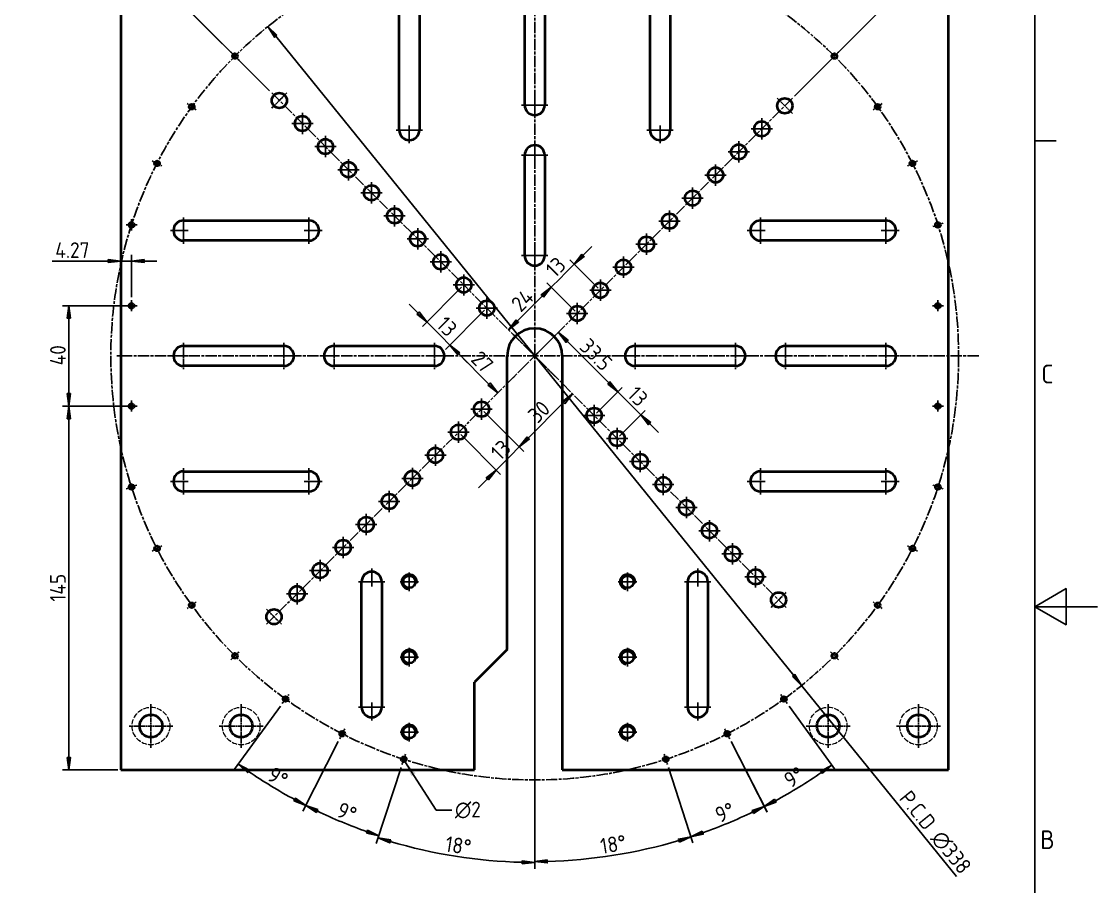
# Model space of a CAD drawing. Header units: millimetres. Extents: x 0 to 2375, y 0 to 3360.
# Drawn here: x 626 to 1055, y 1747.2 to 2091.9 of the extents above; entities that cross this region are included whole.
import ezdxf

# ---------------------------------------------------------------- set-up
doc = ezdxf.new("R2010")
doc.units = ezdxf.units.MM
doc.linetypes.add('DPJE4346$0$CHAIN', pattern=[0.3543, 0.2362, -0.0295, 0.0591, -0.0295])
doc.linetypes.add('DPJE4346$0$DASHED', pattern=[0.2067, 0.1654, -0.0413])
for name, color, linetype, lineweight in [('DPJE4346$0$가려진 것(ISO)', 2, 'DPJE4346$0$DASHED', 18), ('DPJE4346$0$가시적인 것(ISO)', 3, 'Continuous', 40), ('DPJE4346$0$가시적인 좁은 것(ISO)', 3, 'Continuous', 35), ('DPJE4346$0$경계(ISO)', 7, 'Continuous', 25), ('DPJE4346$0$기호(ISO)', 5, 'Continuous', 25), ('DPJE4346$0$중심 표식(ISO)', 1, 'Continuous', 25), ('DPJE4346$0$중심선(ISO)', 1, 'Continuous', 25), ('DPJE4346$0$치수(ISO)', 2, 'Continuous', 25)]:
    doc.layers.add(name, color=color, linetype=linetype, lineweight=lineweight)
doc.styles.add('DPJE4346$0$문자 텍스트_PSTEK_POSCO', font='isocp.shx')
doc.styles.add('DPJE4346$0$치수 텍스트_PSTEK_POSCO', font='isocp.shx')
doc.dimstyles.new('DPJE4346$0$치수_PSTEK_POSCO', dxfattribs={"dimscale": 2.5, "dimtxt": 2.5, "dimasz": 2, "dimexe": 1, "dimexo": 0.5, "dimgap": 0.5, "dimtad": 1, "dimrnd": 1e-08, "dimdsep": 46, "dimtxsty": 'DPJE4346$0$치수 텍스트_PSTEK_POSCO', "dimblk": 'DPJE4346$0$Filled-2', "dimcen": 0.09, "dimdle": 10, "dimclrd": 7, "dimclre": 7, "dimclrt": 2, "dimadec": 1, "dimazin": 2, "dimtfac": 1, "dimtmove": 0, "dimatfit": 3, "dimfxl": 0, "dimtolj": 1, "dimlwd": -1, "dimlwe": -1, "dimarcsym": 0})
doc.dimstyles.new('DPJE4346$0$치수_PSTEK_POSCO$7', dxfattribs={"dimscale": 2.5, "dimtxt": 2.5, "dimasz": 2.5, "dimexe": 1, "dimexo": 0.5, "dimgap": 0.5, "dimtad": 1, "dimrnd": 1e-08, "dimdsep": 46, "dimtxsty": 'DPJE4346$0$치수 텍스트_PSTEK_POSCO', "dimblk": 'DPJE4346$0$Filled-2', "dimcen": 0.09, "dimdle": 10, "dimclrd": 7, "dimclre": 7, "dimclrt": 2, "dimadec": 1, "dimazin": 2, "dimtfac": 1, "dimtmove": 0, "dimatfit": 3, "dimfxl": 0, "dimtolj": 1, "dimlwd": -1, "dimlwe": -1, "dimarcsym": 0})

# ---------------------------------------------------------------- blocks, each defined once
blk = doc.blocks.new('DPJE4346$0$경계 Default Border')
at = {"layer": 'DPJE4346$0$경계(ISO)'}
blk.add_line((410, 222.75), (413.4, 222.75), dxfattribs=at)
at = {"layer": 'DPJE4346$0$경계(ISO)', "flags": 128}
for points in [[(10, 10), (10, 287), (410, 287), (410, 10), (10, 10)], [(420, 148.5), (410, 148.5), (415, 151.39), (415, 145.61), (410, 148.5)]]:
    blk.add_lwpolyline(points, dxfattribs=at)
at = {"layer": 'DPJE4346$0$경계(ISO)', "color": 2, "char_height": 3, "attachment_point": 7, "style": 'DPJE4346$0$문자 텍스트_PSTEK_POSCO'}
for s, insert in [('C', (411.04, 184.1)), ('B', (410.88, 109.85))]:
    blk.add_mtext(s, dxfattribs=dict(at, insert=insert))
blk = doc.blocks.new('DPJE4346$0$Filled-2')
at = {"color": 0}
for p, q in [((0, 0), (-1, 0.125)), ((-1, 0.125), (-1, -0.125)), ((-1, 0), (0, 0)), ((-1, -0.125), (0, 0))]:
    blk.add_line(p, q, dxfattribs=at)
at = {"color": 0, "flags": 128}
blk.add_lwpolyline([(-1, -0.125), (0, 0), (-1, 0.125), (-1, -0.125)], dxfattribs=at)
at = {"color": 0}
blk.add_solid([(-1, -0.125), (0, 0), (-1, 0.125), (-1, -0.125)], dxfattribs=at)
blk = doc.blocks.new('*D138')
at = {"layer": 'Defpoints', "color": 0}
for p in [(806.55, 490.28), (791.83, 475.56), (825.65, 471.19)]:
    blk.add_point(p, dxfattribs=at)
at = {"layer": 'DPJE4346$0$치수(ISO)', "color": 7}
for p, q in [((805.67, 489.4), (790.07, 473.8)), ((807.39, 460.01), (795.37, 472.03))]:
    blk.add_line(p, q, dxfattribs=at)
at = {"layer": 'DPJE4346$0$치수(ISO)', "color": 7, "xscale": 5, "yscale": 5, "zscale": 5}
for p, rotation in [((791.83, 475.56), 135.0000000000002), ((810.92, 456.47), 315.0000000000002)]:
    blk.add_blockref('DPJE4346$0$Filled-2', p, dxfattribs=dict(at, rotation=rotation))
at = {"layer": 'DPJE4346$0$치수(ISO)', "color": 2, "insert": (801.99, 471.6), "char_height": 6.25, "attachment_point": 4, "rotation": 315, "style": 'DPJE4346$0$치수 텍스트_PSTEK_POSCO'}
blk.add_mtext('\\A1;27', dxfattribs=at)
blk = doc.blocks.new('*D139')
at = {"layer": 'Defpoints', "color": 0}
for p in [(797.36, 499.48), (806.55, 490.28), (782.64, 484.76)]:
    blk.add_point(p, dxfattribs=at)
at = {"layer": 'DPJE4346$0$치수(ISO)', "color": 7}
for p, q in [((796.48, 498.59), (780.87, 482.99)), ((779.11, 488.29), (775.57, 491.83)), ((805.67, 489.4), (790.07, 473.8)), ((782.64, 484.76), (786.18, 481.22)), ((788.3, 479.1), (786.18, 481.22)), ((791.83, 475.56), (788.3, 479.1)), ((795.37, 472.03), (798.9, 468.49))]:
    blk.add_line(p, q, dxfattribs=at)
at = {"layer": 'DPJE4346$0$치수(ISO)', "color": 7, "xscale": 5, "yscale": 5, "zscale": 5}
for p, rotation in [((782.64, 484.76), 314.9999999999998), ((791.83, 475.56), 134.9999999999998)]:
    blk.add_blockref('DPJE4346$0$Filled-2', p, dxfattribs=dict(at, rotation=rotation))
at = {"layer": 'DPJE4346$0$치수(ISO)', "color": 2, "insert": (788.25, 485.33), "char_height": 6.25, "attachment_point": 4, "rotation": 315, "style": 'DPJE4346$0$치수 텍스트_PSTEK_POSCO'}
blk.add_mtext('\\A1;13', dxfattribs=at)
blk = doc.blocks.new('*D140')
at = {"layer": 'Defpoints', "color": 0}
for p in [(832.18, 498.6), (842.62, 488.16), (825.65, 471.19)]:
    blk.add_point(p, dxfattribs=at)
at = {"layer": 'DPJE4346$0$치수(ISO)', "color": 7}
for p, q in [((841.73, 489.05), (830.42, 500.36)), ((818.75, 485.16), (828.65, 495.06))]:
    blk.add_line(p, q, dxfattribs=at)
at = {"layer": 'DPJE4346$0$치수(ISO)', "color": 7, "xscale": 5, "yscale": 5, "zscale": 5}
for p, rotation in [((832.18, 498.6), 45.00000000000013), ((815.21, 481.63), 225.0000000000001)]:
    blk.add_blockref('DPJE4346$0$Filled-2', p, dxfattribs=dict(at, rotation=rotation))
at = {"layer": 'DPJE4346$0$치수(ISO)', "color": 2, "insert": (817.9, 490.5), "char_height": 6.25, "attachment_point": 4, "rotation": 45, "style": 'DPJE4346$0$치수 텍스트_PSTEK_POSCO'}
blk.add_mtext('\\A1;24', dxfattribs=at)
blk = doc.blocks.new('*D141')
at = {"layer": 'Defpoints', "color": 0}
for p in [(841.38, 507.79), (851.81, 497.35), (842.62, 488.16)]:
    blk.add_point(p, dxfattribs=at)
at = {"layer": 'DPJE4346$0$치수(ISO)', "color": 7}
for p, q in [((844.91, 511.32), (848.45, 514.86)), ((841.38, 507.79), (837.84, 504.25)), ((850.92, 498.24), (839.61, 509.56)), ((832.18, 498.6), (835.72, 502.13)), ((835.72, 502.13), (837.84, 504.25)), ((841.73, 489.05), (830.42, 500.36)), ((828.65, 495.06), (825.11, 491.52))]:
    blk.add_line(p, q, dxfattribs=at)
at = {"layer": 'DPJE4346$0$치수(ISO)', "color": 7, "xscale": 5, "yscale": 5, "zscale": 5}
for p, rotation in [((841.38, 507.79), 225), ((832.18, 498.6), 44.99999999999992)]:
    blk.add_blockref('DPJE4346$0$Filled-2', p, dxfattribs=dict(at, rotation=rotation))
at = {"layer": 'DPJE4346$0$치수(ISO)', "color": 2, "insert": (831.61, 504.21), "char_height": 6.25, "attachment_point": 4, "rotation": 45, "style": 'DPJE4346$0$치수 텍스트_PSTEK_POSCO'}
blk.add_mtext('\\A1;13', dxfattribs=at)
blk = doc.blocks.new('*D142')
at = {"layer": 'Defpoints', "color": 0}
for p in [(825.65, 471.19), (804.43, 449.98), (819.48, 434.93)]:
    blk.add_point(p, dxfattribs=at)
at = {"layer": 'DPJE4346$0$치수(ISO)', "color": 7}
for p, q in [((837.16, 452.6), (823.02, 438.46)), ((805.32, 449.09), (821.25, 433.16))]:
    blk.add_line(p, q, dxfattribs=at)
at = {"layer": 'DPJE4346$0$치수(ISO)', "color": 7, "xscale": 5, "yscale": 5, "zscale": 5}
for p, rotation in [((840.7, 456.14), 45.00000000000016), ((819.48, 434.93), 225.0000000000001)]:
    blk.add_blockref('DPJE4346$0$Filled-2', p, dxfattribs=dict(at, rotation=rotation))
at = {"layer": 'DPJE4346$0$치수(ISO)', "color": 2, "insert": (824.57, 446.19), "char_height": 6.25, "attachment_point": 4, "rotation": 45, "style": 'DPJE4346$0$치수 텍스트_PSTEK_POSCO'}
blk.add_mtext('\\A1;30', dxfattribs=at)
blk = doc.blocks.new('*D143')
at = {"layer": 'Defpoints', "color": 0}
for p in [(804.43, 449.98), (795.24, 440.79), (810.29, 425.73)]:
    blk.add_point(p, dxfattribs=at)
at = {"layer": 'DPJE4346$0$치수(ISO)', "color": 7}
for p, q in [((805.32, 449.09), (821.25, 433.16)), ((823.02, 438.46), (826.56, 442)), ((796.12, 439.9), (812.06, 423.97)), ((819.48, 434.93), (815.95, 431.39)), ((810.29, 425.73), (813.83, 429.27)), ((815.95, 431.39), (813.83, 429.27)), ((806.76, 422.2), (803.22, 418.66))]:
    blk.add_line(p, q, dxfattribs=at)
at = {"layer": 'DPJE4346$0$치수(ISO)', "color": 7, "xscale": 5, "yscale": 5, "zscale": 5}
for p, rotation in [((819.48, 434.93), 224.9999999999998), ((810.29, 425.73), 44.99999999999976)]:
    blk.add_blockref('DPJE4346$0$Filled-2', p, dxfattribs=dict(at, rotation=rotation))
at = {"layer": 'DPJE4346$0$치수(ISO)', "color": 2, "insert": (809.71, 431.34), "char_height": 6.25, "attachment_point": 4, "rotation": 45, "style": 'DPJE4346$0$치수 텍스트_PSTEK_POSCO'}
blk.add_mtext('\\A1;13', dxfattribs=at)
blk = doc.blocks.new('*D144')
at = {"layer": 'Defpoints', "color": 0}
for p in [(825.65, 471.19), (858.74, 456.91), (849.33, 447.5)]:
    blk.add_point(p, dxfattribs=at)
at = {"layer": 'DPJE4346$0$치수(ISO)', "color": 7}
for p, q in [((838.59, 477.07), (855.21, 460.45)), ((850.22, 448.39), (860.51, 458.68))]:
    blk.add_line(p, q, dxfattribs=at)
at = {"layer": 'DPJE4346$0$치수(ISO)', "color": 7, "xscale": 5, "yscale": 5, "zscale": 5}
for p, rotation in [((835.06, 480.6), 134.9999999999999), ((858.74, 456.91), 314.9999999999999)]:
    blk.add_blockref('DPJE4346$0$Filled-2', p, dxfattribs=dict(at, rotation=rotation))
at = {"layer": 'DPJE4346$0$치수(ISO)', "color": 2, "insert": (845.26, 476.58), "char_height": 6.25, "attachment_point": 4, "rotation": 315, "style": 'DPJE4346$0$치수 텍스트_PSTEK_POSCO'}
blk.add_mtext('\\A1;33.5', dxfattribs=at)
blk = doc.blocks.new('*D145')
at = {"layer": 'Defpoints', "color": 0}
for p in [(849.33, 447.5), (867.94, 447.72), (858.53, 438.31)]:
    blk.add_point(p, dxfattribs=at)
at = {"layer": 'DPJE4346$0$치수(ISO)', "color": 7}
for p, q in [((855.21, 460.45), (851.67, 463.98)), ((850.22, 448.39), (860.51, 458.68)), ((858.74, 456.91), (862.28, 453.38)), ((862.28, 453.38), (864.4, 451.26)), ((867.94, 447.72), (864.4, 451.26)), ((859.41, 439.2), (869.7, 449.49)), ((871.47, 444.19), (875.01, 440.65))]:
    blk.add_line(p, q, dxfattribs=at)
at = {"layer": 'DPJE4346$0$치수(ISO)', "color": 7, "xscale": 5, "yscale": 5, "zscale": 5}
for p, rotation in [((858.74, 456.91), 315.0000000000003), ((867.94, 447.72), 135.0000000000003)]:
    blk.add_blockref('DPJE4346$0$Filled-2', p, dxfattribs=dict(at, rotation=rotation))
at = {"layer": 'DPJE4346$0$치수(ISO)', "color": 2, "insert": (864.35, 457.49), "char_height": 6.25, "attachment_point": 4, "rotation": 315, "style": 'DPJE4346$0$치수 텍스트_PSTEK_POSCO'}
blk.add_mtext('\\A1;13', dxfattribs=at)
blk = doc.blocks.new('*D146')
at = {"layer": 'Defpoints', "color": 0}
for p in [(773.88, 664.38), (825.65, 638.07), (720.82, 576.02), (825.65, 471.19)]:
    blk.add_point(p, dxfattribs=at)
at = {"layer": 'DPJE4346$0$치수(ISO)', "color": 7}
for p, q in [((825.65, 639.32), (825.65, 673.69)), ((719.93, 576.9), (682.46, 614.38))]:
    blk.add_line(p, q, dxfattribs=at)
blk.add_arc((825.65, 471.19), 200, 91.4324, 133.5676, dxfattribs=at)
at = {"layer": 'DPJE4346$0$치수(ISO)', "color": 7, "xscale": 5, "yscale": 5, "zscale": 5}
for p, rotation in [((825.65, 671.19), 0.7162158961949446), ((684.22, 612.61), 224.2837841038051)]:
    blk.add_blockref('DPJE4346$0$Filled-2', p, dxfattribs=dict(at, rotation=rotation))
at = {"layer": 'DPJE4346$0$치수(ISO)', "color": 2, "insert": (742.24, 657.86), "char_height": 6.25, "attachment_point": 4, "rotation": 22.5, "style": 'DPJE4346$0$치수 텍스트_PSTEK_POSCO'}
blk.add_mtext('\\A1;45°', dxfattribs=at)
blk = doc.blocks.new('*D147')
at = {"layer": 'Defpoints', "color": 0}
for p in [(881.43, 679.36), (720.82, 576.02), (928.35, 573.9), (825.65, 471.19)]:
    blk.add_point(p, dxfattribs=at)
at = {"layer": 'DPJE4346$0$치수(ISO)', "color": 7}
for p, q in [((719.93, 576.9), (671.49, 625.35)), ((929.24, 574.78), (979.81, 625.35))]:
    blk.add_line(p, q, dxfattribs=at)
blk.add_arc((825.65, 471.19), 215.52, 46.3293, 133.6707, dxfattribs=at)
at = {"layer": 'DPJE4346$0$치수(ISO)', "color": 7, "xscale": 5, "yscale": 5, "zscale": 5}
for p, rotation in [((673.25, 623.58), 224.3353484530389), ((978.04, 623.58), 315.6646515469611)]:
    blk.add_blockref('DPJE4346$0$Filled-2', p, dxfattribs=dict(at, rotation=rotation))
at = {"layer": 'DPJE4346$0$치수(ISO)', "color": 2, "insert": (820.2, 691.08), "char_height": 6.25, "attachment_point": 4, "style": 'DPJE4346$0$치수 텍스트_PSTEK_POSCO'}
blk.add_mtext('\\A1;90°', dxfattribs=at)
blk = doc.blocks.new('*D148')
at = {"layer": 'Defpoints', "color": 0}
for p in [(719.25, 602.49), (932.05, 339.89)]:
    blk.add_point(p, dxfattribs=at)
at = {"layer": 'DPJE4346$0$치수(ISO)', "color": 7}
for p, q in [((722.39, 598.61), (928.9, 343.78)), ((932.05, 339.89), (993.83, 263.65))]:
    blk.add_line(p, q, dxfattribs=at)
at = {"layer": 'DPJE4346$0$치수(ISO)', "color": 7, "xscale": 5, "yscale": 5, "zscale": 5}
for p, rotation in [((719.25, 602.49), 129.0197795076287), ((932.05, 339.89), 309.0197795076288)]:
    blk.add_blockref('DPJE4346$0$Filled-2', p, dxfattribs=dict(at, rotation=rotation))
at = {"layer": 'DPJE4346$0$치수(ISO)', "color": 2, "insert": (972.87, 296.53), "char_height": 6.25, "attachment_point": 4, "rotation": 309.0198, "style": 'DPJE4346$0$치수 텍스트_PSTEK_POSCO'}
blk.add_mtext('\\A1;P.C.D ∅338', dxfattribs=at)
blk = doc.blocks.new('*D149')
at = {"layer": 'Defpoints', "color": 0}
for p in [(825.65, 471.19), (825.65, 469.94), (772.73, 308.32), (783.67, 273.72)]:
    blk.add_point(p, dxfattribs=at)
at = {"layer": 'DPJE4346$0$치수(ISO)', "color": 7}
for p, q in [((825.65, 468.69), (825.65, 266.8)), ((772.34, 307.13), (762.49, 276.81))]:
    blk.add_line(p, q, dxfattribs=at)
blk.add_arc((825.65, 471.19), 201.89, 253.419, 268.581, dxfattribs=at)
at = {"layer": 'DPJE4346$0$치수(ISO)', "color": 7, "xscale": 5, "yscale": 5, "zscale": 5}
for p, rotation in [((763.26, 279.19), 162.7095190072984), ((825.65, 269.3), 359.2904809927056)]:
    blk.add_blockref('DPJE4346$0$Filled-2', p, dxfattribs=dict(at, rotation=rotation))
at = {"layer": 'DPJE4346$0$치수(ISO)', "color": 2, "insert": (790.12, 276.84), "char_height": 6.25, "attachment_point": 4, "rotation": 351, "style": 'DPJE4346$0$치수 텍스트_PSTEK_POSCO'}
blk.add_mtext('\\A1;18°', dxfattribs=at)
blk = doc.blocks.new('*D150')
at = {"layer": 'Defpoints', "color": 0}
for p in [(825.65, 471.19), (825.65, 469.94), (878.56, 308.32), (846.71, 270.78)]:
    blk.add_point(p, dxfattribs=at)
at = {"layer": 'DPJE4346$0$치수(ISO)', "color": 7}
for p, q in [((825.65, 468.69), (825.65, 267.18)), ((878.95, 307.13), (888.69, 277.16))]:
    blk.add_line(p, q, dxfattribs=at)
blk.add_arc((825.65, 471.19), 201.51, 271.4217, 286.5783, dxfattribs=at)
at = {"layer": 'DPJE4346$0$치수(ISO)', "color": 7, "xscale": 5, "yscale": 5, "zscale": 5}
for p, rotation in [((887.92, 279.54), 17.28916058900825), ((825.65, 269.68), 180.7108394109962)]:
    blk.add_blockref('DPJE4346$0$Filled-2', p, dxfattribs=dict(at, rotation=rotation))
at = {"layer": 'DPJE4346$0$치수(ISO)', "color": 2, "insert": (851.86, 275.75), "char_height": 6.25, "attachment_point": 4, "rotation": 9, "style": 'DPJE4346$0$치수 텍스트_PSTEK_POSCO'}
blk.add_mtext('\\A1;18°', dxfattribs=at)
blk = doc.blocks.new('*D151')
at = {"layer": 'Defpoints', "color": 0}
for p in [(825.65, 471.19), (747.9, 318.61), (772.73, 308.32), (743.87, 287.52)]:
    blk.add_point(p, dxfattribs=at)
at = {"layer": 'DPJE4346$0$치수(ISO)', "color": 7}
for p, q in [((747.33, 317.49), (733.23, 289.82)), ((772.34, 307.13), (762.74, 277.6))]:
    blk.add_line(p, q, dxfattribs=at)
blk.add_arc((825.65, 471.19), 201.05, 244.4249, 250.5751, dxfattribs=at)
at = {"layer": 'DPJE4346$0$치수(ISO)', "color": 7, "xscale": 5, "yscale": 5, "zscale": 5}
for p, rotation in [((734.37, 292.05), 153.7124585482515), ((763.52, 279.98), 341.2875414517507)]:
    blk.add_blockref('DPJE4346$0$Filled-2', p, dxfattribs=dict(at, rotation=rotation))
at = {"layer": 'DPJE4346$0$치수(ISO)', "color": 2, "insert": (747.37, 290.73), "char_height": 6.25, "attachment_point": 4, "rotation": 337.5, "style": 'DPJE4346$0$치수 텍스트_PSTEK_POSCO'}
blk.add_mtext('\\A1;9°', dxfattribs=at)
blk = doc.blocks.new('*D152')
at = {"layer": 'Defpoints', "color": 0}
for p in [(825.65, 471.19), (724.99, 332.65), (747.9, 318.61), (716.13, 302.56)]:
    blk.add_point(p, dxfattribs=at)
at = {"layer": 'DPJE4346$0$치수(ISO)', "color": 7}
for p, q in [((724.25, 331.64), (705.99, 306.5)), ((747.33, 317.49), (733.23, 289.81))]:
    blk.add_line(p, q, dxfattribs=at)
blk.add_arc((825.65, 471.19), 201.07, 235.4248, 241.5752, dxfattribs=at)
at = {"layer": 'DPJE4346$0$치수(ISO)', "color": 7, "xscale": 5, "yscale": 5, "zscale": 5}
for p, rotation in [((707.46, 308.52), 144.7124024837381), ((734.36, 292.04), 332.2875975162635)]:
    blk.add_blockref('DPJE4346$0$Filled-2', p, dxfattribs=dict(at, rotation=rotation))
at = {"layer": 'DPJE4346$0$치수(ISO)', "color": 2, "insert": (720.1, 305.18), "char_height": 6.25, "attachment_point": 4, "rotation": 328.5, "style": 'DPJE4346$0$치수 텍스트_PSTEK_POSCO'}
blk.add_mtext('\\A1;9°', dxfattribs=at)
blk = doc.blocks.new('*D153')
at = {"layer": 'Defpoints', "color": 0}
for p in [(825.65, 471.19), (903.39, 318.61), (878.56, 308.32), (897.86, 283.08)]:
    blk.add_point(p, dxfattribs=at)
at = {"layer": 'DPJE4346$0$치수(ISO)', "color": 7}
for p, q in [((903.96, 317.49), (918.26, 289.43)), ((878.95, 307.13), (888.68, 277.18))]:
    blk.add_line(p, q, dxfattribs=at)
blk.add_arc((825.65, 471.19), 201.5, 289.4218, 295.5782, dxfattribs=at)
at = {"layer": 'DPJE4346$0$치수(ISO)', "color": 7, "xscale": 5, "yscale": 5, "zscale": 5}
for p, rotation in [((917.12, 291.66), 26.28911041019982), ((887.91, 279.56), 198.7108895898006)]:
    blk.add_blockref('DPJE4346$0$Filled-2', p, dxfattribs=dict(at, rotation=rotation))
at = {"layer": 'DPJE4346$0$치수(ISO)', "color": 2, "insert": (898.07, 287.83), "char_height": 6.25, "attachment_point": 4, "rotation": 22.5, "style": 'DPJE4346$0$치수 텍스트_PSTEK_POSCO'}
blk.add_mtext('\\A1;9°', dxfattribs=at)
blk = doc.blocks.new('*D154')
at = {"layer": 'Defpoints', "color": 0}
for p in [(825.65, 471.19), (926.3, 332.65), (903.39, 318.61), (926.43, 296.63)]:
    blk.add_point(p, dxfattribs=at)
at = {"layer": 'DPJE4346$0$치수(ISO)', "color": 7}
for p, q in [((927.04, 331.64), (945.59, 306.1)), ((903.96, 317.49), (918.29, 289.37))]:
    blk.add_line(p, q, dxfattribs=at)
blk.add_arc((825.65, 471.19), 201.56, 298.4213, 304.5787, dxfattribs=at)
at = {"layer": 'DPJE4346$0$치수(ISO)', "color": 7, "xscale": 5, "yscale": 5, "zscale": 5}
for p, rotation in [((944.12, 308.13), 35.28933354066917), ((917.15, 291.6), 207.7106664593303)]:
    blk.add_blockref('DPJE4346$0$Filled-2', p, dxfattribs=dict(at, rotation=rotation))
at = {"layer": 'DPJE4346$0$치수(ISO)', "color": 2, "insert": (925.9, 301.36), "char_height": 6.25, "attachment_point": 4, "rotation": 31.5, "style": 'DPJE4346$0$치수 텍스트_PSTEK_POSCO'}
blk.add_mtext('\\A1;9°', dxfattribs=at)
blk = doc.blocks.new('*D159')
at = {"layer": 'Defpoints', "color": 0}
for p in [(639.92, 451.19), (664.92, 451.19), (660.65, 306.19)]:
    blk.add_point(p, dxfattribs=at)
at = {"layer": 'DPJE4346$0$치수(ISO)', "color": 7}
for p, q in [((663.67, 451.19), (637.42, 451.19)), ((639.92, 311.19), (639.92, 446.19)), ((659.4, 306.19), (637.42, 306.19))]:
    blk.add_line(p, q, dxfattribs=at)
at = {"layer": 'DPJE4346$0$치수(ISO)', "color": 7, "xscale": 5, "yscale": 5, "zscale": 5}
for p, rotation in [((639.92, 451.19), 90), ((639.92, 306.19), 270)]:
    blk.add_blockref('DPJE4346$0$Filled-2', p, dxfattribs=dict(at, rotation=rotation))
at = {"layer": 'DPJE4346$0$치수(ISO)', "color": 2, "insert": (635.54, 373.25), "char_height": 6.25, "attachment_point": 4, "rotation": 90, "style": 'DPJE4346$0$치수 텍스트_PSTEK_POSCO'}
blk.add_mtext('\\A1;145', dxfattribs=at)
blk = doc.blocks.new('*D160')
at = {"layer": 'Defpoints', "color": 0}
for p in [(639.92, 491.19), (664.92, 491.19), (664.92, 451.19)]:
    blk.add_point(p, dxfattribs=at)
at = {"layer": 'DPJE4346$0$치수(ISO)', "color": 7}
for p, q in [((663.67, 491.19), (637.42, 491.19)), ((639.92, 456.19), (639.92, 486.19)), ((663.67, 451.19), (637.42, 451.19))]:
    blk.add_line(p, q, dxfattribs=at)
at = {"layer": 'DPJE4346$0$치수(ISO)', "color": 7, "xscale": 5, "yscale": 5, "zscale": 5}
for p, rotation in [((639.92, 491.19), 90), ((639.92, 451.19), 270)]:
    blk.add_blockref('DPJE4346$0$Filled-2', p, dxfattribs=dict(at, rotation=rotation))
at = {"layer": 'DPJE4346$0$치수(ISO)', "color": 2, "insert": (635.54, 467.44), "char_height": 6.25, "attachment_point": 4, "rotation": 90, "style": 'DPJE4346$0$치수 텍스트_PSTEK_POSCO'}
blk.add_mtext('\\A1;40', dxfattribs=at)
blk = doc.blocks.new('*D161')
at = {"layer": 'Defpoints', "color": 0}
for p in [(660.65, 531.13), (660.65, 509.01), (664.92, 493.44)]:
    blk.add_point(p, dxfattribs=at)
at = {"layer": 'DPJE4346$0$치수(ISO)', "color": 7}
for p, q in [((664.92, 494.69), (664.92, 511.51)), ((655.65, 509.01), (633.25, 509.01)), ((664.92, 509.01), (660.65, 509.01)), ((669.92, 509.01), (674.92, 509.01))]:
    blk.add_line(p, q, dxfattribs=at)
at = {"layer": 'DPJE4346$0$치수(ISO)', "color": 7, "xscale": 5, "yscale": 5, "zscale": 5}
blk.add_blockref('DPJE4346$0$Filled-2', (660.65, 509.01), dxfattribs=at)
at = {"layer": 'DPJE4346$0$치수(ISO)', "color": 7, "xscale": 5, "yscale": 5, "zscale": 5, "rotation": 180}
blk.add_blockref('DPJE4346$0$Filled-2', (664.92, 509.01), dxfattribs=at)
at = {"layer": 'DPJE4346$0$치수(ISO)', "color": 2, "insert": (634.5, 513.38), "char_height": 6.25, "attachment_point": 4, "style": 'DPJE4346$0$치수 텍스트_PSTEK_POSCO'}
blk.add_mtext('\\A1;4.27', dxfattribs=at)
blk = doc.blocks.new('DPJE4346')
at = {"layer": 'DPJE4346$0$가려진 것(ISO)', "ltscale": 13.027546}
for centre in [(672.646, 323.692), (708.646, 323.692), (942.646, 323.692), (978.646, 323.692)]:
    blk.add_circle(centre, 7.5, dxfattribs=at)
at = {"layer": 'DPJE4346$0$가시적인 것(ISO)'}
for p, q in [((660.646, 636.192), (660.646, 306.192)), ((990.646, 306.192), (990.646, 636.192)), ((771.646, 561.192), (771.646, 611.192)), ((779.646, 611.192), (779.646, 561.192)), ((821.646, 571.192), (821.646, 611.192)), ((829.646, 611.192), (829.646, 571.192)), ((871.646, 561.192), (871.646, 611.192)), ((879.646, 611.192), (879.646, 561.192)), ((821.646, 511.192), (821.646, 551.192)), ((829.646, 551.192), (829.646, 511.192)), ((685.646, 525.192), (735.646, 525.192)), ((915.646, 525.192), (965.646, 525.192)), ((735.646, 517.192), (685.646, 517.192)), ((965.646, 517.192), (915.646, 517.192)), ((685.646, 475.192), (725.646, 475.192)), ((745.646, 475.192), (785.646, 475.192)), ((865.646, 475.192), (905.646, 475.192)), ((925.646, 475.192), (965.646, 475.192)), ((814.646, 354.192), (814.646, 471.192)), ((836.646, 471.192), (836.646, 306.192)), ((725.646, 467.192), (685.646, 467.192)), ((785.646, 467.192), (745.646, 467.192)), ((905.646, 467.192), (865.646, 467.192)), ((965.646, 467.192), (925.646, 467.192)), ((685.646, 425.192), (735.646, 425.192)), ((915.646, 425.192), (965.646, 425.192)), ((735.646, 417.192), (685.646, 417.192)), ((965.646, 417.192), (915.646, 417.192)), ((756.646, 331.192), (756.646, 381.192)), ((764.646, 381.192), (764.646, 331.192)), ((886.646, 331.192), (886.646, 381.192)), ((894.646, 381.192), (894.646, 331.192)), ((814.646, 354.192), (801.646, 341.192)), ((801.646, 306.192), (801.646, 341.192)), ((660.646, 306.192), (801.646, 306.192)), ((836.646, 306.192), (990.646, 306.192))]:
    blk.add_line(p, q, dxfattribs=at)
for centre, radius in [((706.145, 590.693), 1), ((945.147, 590.693), 1), ((723.822, 573.015), 3), ((688.922, 570.528), 1), ((925.348, 570.894), 3), ((962.37, 570.528), 1), ((733.015, 563.823), 3), ((916.155, 561.702), 3), ((742.207, 554.631), 3), ((906.963, 552.509), 3), ((675.066, 547.916), 1), ((751.4, 545.438), 3), ((897.771, 543.317), 3), ((976.226, 547.916), 1), ((760.592, 536.246), 3), ((888.578, 534.124), 3), ((769.784, 527.053), 3), ((879.386, 524.932), 3), ((664.917, 523.416), 1), ((986.374, 523.416), 1), ((778.977, 517.861), 3), ((870.193, 515.74), 3), ((788.169, 508.669), 3), ((861.001, 506.547), 3), ((797.361, 499.476), 3), ((851.809, 497.355), 3), ((664.917, 491.192), 1), ((806.554, 490.284), 3), ((842.616, 488.162), 3), ((986.374, 491.192), 1), ((664.917, 451.192), 1), ((804.433, 449.979), 3), ((849.334, 447.504), 3), ((986.374, 451.192), 1), ((795.24, 440.786), 3), ((858.526, 438.311), 3), ((786.048, 431.594), 3), ((867.719, 429.119), 3), ((776.855, 422.402), 3), ((876.911, 419.927), 3), ((664.917, 418.968), 1), ((767.663, 413.209), 3), ((986.374, 418.968), 1), ((886.103, 410.734), 3), ((758.471, 404.017), 3), ((895.296, 401.542), 3), ((675.066, 394.468), 1), ((749.278, 394.824), 3), ((904.488, 392.35), 3), ((976.226, 394.468), 1), ((740.086, 385.632), 3), ((913.681, 383.157), 3), ((775.646, 381.192), 2.458), ((862.646, 381.192), 2.458), ((730.893, 376.44), 3), ((922.873, 373.965), 3), ((688.922, 371.856), 1), ((721.701, 367.247), 3), ((962.37, 371.856), 1), ((706.145, 351.691), 1), ((775.646, 351.192), 2.458), ((862.646, 351.192), 2.458), ((945.147, 351.691), 1), ((726.31, 334.468), 1), ((924.981, 334.468), 1), ((672.646, 323.692), 4.5), ((708.646, 323.692), 4.5), ((942.646, 323.692), 4.5), ((978.646, 323.692), 4.5), ((775.646, 321.192), 2.458), ((862.646, 321.192), 2.458), ((748.921, 320.612), 1), ((902.37, 320.612), 1), ((773.422, 310.463), 1), ((877.87, 310.463), 1)]:
    blk.add_circle(centre, radius, dxfattribs=at)
for centre, radius, start, end in [((825.646, 571.192), 4, 180, 0), ((775.646, 561.192), 4, 180, 0), ((875.646, 561.192), 4, 180, 0), ((825.646, 551.192), 4, 0, 180), ((685.646, 521.192), 4, 90, 270), ((735.646, 521.192), 4, 270, 90), ((915.646, 521.192), 4, 90, 270), ((965.646, 521.192), 4, 270, 90), ((825.646, 511.192), 4, 180, 0), ((825.646, 471.192), 11, 0, 180), ((685.646, 471.192), 4, 90, 270), ((725.646, 471.192), 4, 270, 90), ((745.646, 471.192), 4, 90, 270), ((785.646, 471.192), 4, 270, 90), ((865.646, 471.192), 4, 90, 270), ((905.646, 471.192), 4, 270, 90), ((925.646, 471.192), 4, 90, 270), ((965.646, 471.192), 4, 270, 90), ((685.646, 421.192), 4, 90, 270), ((735.646, 421.192), 4, 270, 90), ((915.646, 421.192), 4, 90, 270), ((965.646, 421.192), 4, 270, 90), ((760.646, 381.192), 4, 0, 180), ((890.646, 381.192), 4, 0, 180), ((760.646, 331.192), 4, 180, 0), ((890.646, 331.192), 4, 180, 0)]:
    blk.add_arc(centre, radius, start, end, dxfattribs=at)
at = {"layer": 'DPJE4346$0$가시적인 좁은 것(ISO)'}
for centre in [(775.646, 381.192), (862.646, 381.192), (775.646, 351.192), (862.646, 351.192), (775.646, 321.192), (862.646, 321.192)]:
    blk.add_arc(centre, 3, 350, 260, dxfattribs=at)
at = {"layer": 'DPJE4346$0$중심 표식(ISO)', "linetype": 'DPJE4346$0$CHAIN', "ltscale": 2.000073}
for p, q in [((704.554, 592.284), (707.736, 589.102)), ((946.738, 592.284), (943.556, 589.102)), ((687.102, 571.85), (690.742, 569.205)), ((964.19, 571.85), (960.549, 569.205)), ((673.061, 548.938), (677.07, 546.895)), ((978.231, 548.938), (974.221, 546.895)), ((667.167, 523.416), (662.667, 523.416)), ((664.917, 525.666), (664.917, 521.166)), ((988.514, 524.111), (984.234, 522.721)), ((664.917, 493.442), (664.917, 488.942)), ((986.374, 493.442), (986.374, 488.942)), ((667.167, 491.192), (662.667, 491.192)), ((988.624, 491.192), (984.124, 491.192)), ((667.167, 451.192), (662.667, 451.192)), ((664.917, 453.442), (664.917, 448.942)), ((988.624, 451.192), (984.124, 451.192)), ((986.374, 453.442), (986.374, 448.942)), ((662.777, 418.273), (667.057, 419.663)), ((988.514, 418.273), (984.234, 419.663)), ((673.061, 393.446), (677.07, 395.489)), ((978.231, 393.446), (974.221, 395.489)), ((687.102, 370.534), (690.742, 373.179)), ((964.19, 370.534), (960.549, 373.179)), ((704.554, 350.1), (707.736, 353.282)), ((946.738, 350.1), (943.556, 353.282)), ((724.987, 332.648), (727.633, 336.288)), ((926.304, 332.648), (923.659, 336.288)), ((747.9, 318.607), (749.943, 322.617)), ((903.392, 318.607), (901.349, 322.617)), ((772.727, 308.324), (774.117, 312.603)), ((878.565, 308.324), (877.174, 312.603))]:
    blk.add_line(p, q, dxfattribs=at)
at = {"layer": 'DPJE4346$0$중심 표식(ISO)', "linetype": 'DPJE4346$0$CHAIN', "ltscale": 3.778005}
for p, q in [((726.828, 576.021), (720.817, 570.01)), ((928.353, 567.889), (922.343, 573.899)), ((733.015, 568.073), (733.015, 559.573)), ((737.265, 563.823), (728.765, 563.823)), ((916.155, 565.952), (916.155, 557.452)), ((742.207, 558.881), (742.207, 550.381)), ((920.405, 561.702), (911.905, 561.702)), ((746.457, 554.631), (737.957, 554.631)), ((906.963, 556.759), (906.963, 548.259)), ((751.4, 549.688), (751.4, 541.188)), ((911.213, 552.509), (902.713, 552.509)), ((755.65, 545.438), (747.15, 545.438)), ((897.771, 547.567), (897.771, 539.067)), ((760.592, 540.496), (760.592, 531.996)), ((902.021, 543.317), (893.521, 543.317)), ((764.842, 536.246), (756.342, 536.246)), ((888.578, 538.374), (888.578, 529.874)), ((892.828, 534.124), (884.328, 534.124)), ((769.784, 531.303), (769.784, 522.803)), ((879.386, 529.182), (879.386, 520.682)), ((774.034, 527.053), (765.534, 527.053)), ((883.636, 524.932), (875.136, 524.932)), ((778.977, 522.111), (778.977, 513.611)), ((870.193, 519.99), (870.193, 511.49)), ((783.227, 517.861), (774.727, 517.861)), ((874.443, 515.74), (865.943, 515.74)), ((788.169, 512.919), (788.169, 504.419)), ((861.001, 510.797), (861.001, 502.297)), ((792.419, 508.669), (783.919, 508.669)), ((865.251, 506.547), (856.751, 506.547)), ((797.361, 503.726), (797.361, 495.226)), ((801.611, 499.476), (793.111, 499.476)), ((851.809, 501.605), (851.809, 493.105)), ((806.554, 494.534), (806.554, 486.034)), ((856.059, 497.355), (847.559, 497.355)), ((810.804, 490.284), (802.304, 490.284)), ((842.616, 492.412), (842.616, 483.912)), ((846.866, 488.162), (838.366, 488.162)), ((804.433, 454.229), (804.433, 445.729)), ((849.334, 451.754), (849.334, 443.254)), ((808.683, 449.979), (800.183, 449.979)), ((853.584, 447.504), (845.084, 447.504)), ((795.24, 445.036), (795.24, 436.536)), ((858.526, 442.561), (858.526, 434.061)), ((799.49, 440.786), (790.99, 440.786)), ((862.776, 438.311), (854.276, 438.311)), ((786.048, 435.844), (786.048, 427.344)), ((867.719, 433.369), (867.719, 424.869)), ((790.298, 431.594), (781.798, 431.594)), ((871.969, 429.119), (863.469, 429.119)), ((776.855, 426.652), (776.855, 418.152)), ((781.105, 422.402), (772.605, 422.402)), ((876.911, 424.177), (876.911, 415.677)), ((767.663, 417.459), (767.663, 408.959)), ((881.161, 419.927), (872.661, 419.927)), ((771.913, 413.209), (763.413, 413.209)), ((886.103, 414.984), (886.103, 406.484)), ((758.471, 408.267), (758.471, 399.767)), ((890.353, 410.734), (881.853, 410.734)), ((762.721, 404.017), (754.221, 404.017)), ((895.296, 405.792), (895.296, 397.292)), ((749.278, 399.074), (749.278, 390.574)), ((899.546, 401.542), (891.046, 401.542)), ((753.528, 394.824), (745.028, 394.824)), ((904.488, 396.6), (904.488, 388.1)), ((908.738, 392.35), (900.238, 392.35)), ((740.086, 389.882), (740.086, 381.382)), ((913.681, 387.407), (913.681, 378.907)), ((744.336, 385.632), (735.836, 385.632)), ((917.931, 383.157), (909.431, 383.157)), ((730.893, 380.69), (730.893, 372.19)), ((735.143, 376.44), (726.643, 376.44)), ((919.868, 370.96), (925.878, 376.97)), ((718.696, 370.252), (724.706, 364.242))]:
    blk.add_line(p, q, dxfattribs=at)
at = {"layer": 'DPJE4346$0$중심 표식(ISO)', "linetype": 'DPJE4346$0$CHAIN', "ltscale": 4.666971}
for p, q in [((830.896, 571.192), (820.396, 571.192)), ((780.896, 561.192), (770.396, 561.192)), ((880.896, 561.192), (870.396, 561.192)), ((830.896, 551.192), (820.396, 551.192)), ((685.646, 526.442), (685.646, 515.942)), ((735.646, 526.442), (735.646, 515.942)), ((915.646, 526.442), (915.646, 515.942)), ((965.646, 526.442), (965.646, 515.942)), ((830.896, 511.192), (820.396, 511.192)), ((685.646, 476.442), (685.646, 465.942)), ((725.646, 476.442), (725.646, 465.942)), ((745.646, 476.442), (745.646, 465.942)), ((785.646, 476.442), (785.646, 465.942)), ((865.646, 476.442), (865.646, 465.942)), ((905.646, 476.442), (905.646, 465.942)), ((925.646, 476.442), (925.646, 465.942)), ((965.646, 476.442), (965.646, 465.942)), ((685.646, 426.442), (685.646, 415.942)), ((735.646, 426.442), (735.646, 415.942)), ((915.646, 426.442), (915.646, 415.942)), ((965.646, 426.442), (965.646, 415.942)), ((765.896, 381.192), (755.396, 381.192)), ((895.896, 381.192), (885.396, 381.192)), ((765.896, 331.192), (755.396, 331.192)), ((895.896, 331.192), (885.396, 331.192))]:
    blk.add_line(p, q, dxfattribs=at)
at = {"layer": 'DPJE4346$0$중심 표식(ISO)', "linetype": 'DPJE4346$0$CHAIN', "ltscale": 3.166841}
for p, q in [((825.646, 573.067), (825.646, 565.942)), ((775.646, 563.067), (775.646, 555.942)), ((875.646, 563.067), (875.646, 555.942)), ((825.646, 556.442), (825.646, 549.317)), ((687.521, 521.192), (680.396, 521.192)), ((740.896, 521.192), (733.771, 521.192)), ((917.521, 521.192), (910.396, 521.192)), ((970.896, 521.192), (963.771, 521.192)), ((825.646, 513.067), (825.646, 505.942)), ((687.521, 471.192), (680.396, 471.192)), ((730.896, 471.192), (723.771, 471.192)), ((747.521, 471.192), (740.396, 471.192)), ((790.896, 471.192), (783.771, 471.192)), ((867.521, 471.192), (860.396, 471.192)), ((910.896, 471.192), (903.771, 471.192)), ((927.521, 471.192), (920.396, 471.192)), ((970.896, 471.192), (963.771, 471.192)), ((687.521, 421.192), (680.396, 421.192)), ((740.896, 421.192), (733.771, 421.192)), ((917.521, 421.192), (910.396, 421.192)), ((970.896, 421.192), (963.771, 421.192)), ((760.646, 386.442), (760.646, 379.317)), ((890.646, 386.442), (890.646, 379.317)), ((760.646, 333.067), (760.646, 325.942)), ((890.646, 333.067), (890.646, 325.942))]:
    blk.add_line(p, q, dxfattribs=at)
at = {"layer": 'DPJE4346$0$중심 표식(ISO)', "linetype": 'DPJE4346$0$CHAIN', "ltscale": 6.278222}
blk.add_line((824.32, 469.866), (834.308, 479.854), dxfattribs=at)
at = {"layer": 'DPJE4346$0$중심 표식(ISO)', "linetype": 'DPJE4346$0$CHAIN', "ltscale": 3.29663}
for p, q in [((775.646, 384.9), (775.646, 377.483)), ((862.646, 384.9), (862.646, 377.483)), ((779.354, 381.192), (771.937, 381.192)), ((866.354, 381.192), (858.937, 381.192)), ((775.646, 354.9), (775.646, 347.483)), ((862.646, 354.9), (862.646, 347.483)), ((779.354, 351.192), (771.937, 351.192)), ((866.354, 351.192), (858.937, 351.192)), ((775.646, 324.9), (775.646, 317.483)), ((862.646, 324.9), (862.646, 317.483)), ((779.354, 321.192), (771.937, 321.192)), ((866.354, 321.192), (858.937, 321.192))]:
    blk.add_line(p, q, dxfattribs=at)
at = {"layer": 'DPJE4346$0$중심 표식(ISO)', "linetype": 'DPJE4346$0$CHAIN', "ltscale": 7.778352}
for p, q in [((672.646, 332.442), (672.646, 314.942)), ((708.646, 332.442), (708.646, 314.942)), ((942.646, 332.442), (942.646, 314.942)), ((978.646, 332.442), (978.646, 314.942)), ((681.396, 323.692), (663.896, 323.692)), ((717.396, 323.692), (699.896, 323.692)), ((951.396, 323.692), (933.896, 323.692)), ((987.396, 323.692), (969.896, 323.692))]:
    blk.add_line(p, q, dxfattribs=at)
at = {"layer": 'DPJE4346$0$중심선(ISO)', "linetype": 'DPJE4346$0$CHAIN', "ltscale": 19.051651}
for p, q in [((825.646, 638.067), (825.646, 304.317)), ((720.817, 576.021), (834.308, 462.53)), ((928.353, 573.899), (816.984, 462.53)), ((718.696, 364.242), (834.308, 479.854)), ((925.878, 370.96), (816.984, 479.854)), ((1002.689, 471.192), (658.771, 471.192))]:
    blk.add_line(p, q, dxfattribs=at)
blk.add_circle((825.646, 471.192), 169, dxfattribs=at)
at = {"xscale": 2.5, "yscale": 2.5, "zscale": 2.5}
blk.add_blockref('DPJE4346$0$경계 Default Border', (0, 0), dxfattribs=at)
at = {"layer": 'DPJE4346$0$기호(ISO)', "color": 2, "insert": (793.847, 290.193), "char_height": 6.25, "attachment_point": 4, "line_spacing_factor": 0.4375, "style": 'DPJE4346$0$치수 텍스트_PSTEK_POSCO'}
blk.add_mtext('{\\fAIGDT|b0|i0;\\H6.2500;n\\fisocp|b0|i0;\\H6.2500;2}', dxfattribs=at)
at = {"layer": 'DPJE4346$0$치수(ISO)', "color": 7}
for base, p1, p2, picture, middle in [((881.425, 679.364), (928.353, 573.899), (720.817, 576.021), '*D147', (825.646, 686.707)), ((773.882, 664.377), (825.646, 638.067), (720.817, 576.021), '*D146', (749.109, 655.968)), ((716.135, 302.56), (724.987, 332.648), (747.9, 318.607), '*D152', (720.587, 299.751)), ((743.869, 287.519), (747.9, 318.607), (772.727, 308.324), '*D151', (748.705, 285.442)), ((783.671, 273.716), (772.727, 308.324), (825.646, 469.942), '*D149', (794.064, 271.79)), ((846.71, 270.783), (825.646, 469.942), (878.565, 308.324), '*D150', (857.169, 272.16)), ((897.856, 283.077), (878.565, 308.324), (903.392, 318.607), '*D153', (902.756, 285.032)), ((926.427, 296.634), (903.392, 318.607), (926.304, 332.648), '*D154', (930.961, 299.332))]:
    dim = blk.add_angular_dim_3p(base=base, center=(825.646, 471.192), p1=p1, p2=p2, dimstyle='DPJE4346$0$치수_PSTEK_POSCO', override={"dimadec": 1, "dimtp": 0, "dimtm": 0, "dimtdec": 2}, dxfattribs=at)
    dim.commit()
    dim.dimension.update_dxf_attribs({"geometry": picture, "text_midpoint": middle, "dimtype": 133})
dim = blk.add_diameter_dim_2p(p1=(719.245, 602.493), p2=(932.046, 339.891), text='P.C.D <>', dimstyle='DPJE4346$0$치수_PSTEK_POSCO', override={"dimdec": 2, "dimlfac": 1, "dimtp": 0, "dimtm": 0, "dimtdec": 2, "dimatfit": 2}, dxfattribs=at)
dim.commit()
dim.dimension.update_dxf_attribs({"geometry": '*D148', "text_midpoint": (981.24, 279.185), "dimtype": 131})
for base, p1, p2, angle, override, picture, middle in [((660.646, 509.007), (664.917, 493.442), (660.646, 531.129), 180, {"dimdec": 2, "dimse2": 1, "dimtp": 0, "dimtm": 0, "dimtdec": 2, "dimtofl": 1, "dimatfit": 1}, '*D161', (641.373, 509.007)), ((841.375, 507.788), (842.616, 488.162), (851.809, 497.355), 225, {"dimdec": 2, "dimtp": 0, "dimtm": 0, "dimtdec": 2, "dimtofl": 0}, '*D141', (836.779, 503.192)), ((782.641, 484.755), (806.554, 490.284), (797.361, 499.476), 315, {"dimdec": 2, "dimtp": 0, "dimtm": 0, "dimtdec": 2, "dimtofl": 0}, '*D139', (787.237, 480.159)), ((832.183, 498.596), (825.646, 471.192), (842.616, 488.162), 225, {"dimdec": 2, "dimse1": 1, "dimtp": 0, "dimtm": 0, "dimtdec": 2, "dimtofl": 0, "dimatfit": 1}, '*D140', (823.698, 490.111)), ((639.917, 491.192), (664.917, 451.192), (664.917, 491.192), 90, {"dimdec": 2, "dimtp": 0, "dimtm": 0, "dimtdec": 2, "dimtofl": 0, "dimatfit": 1}, '*D160', (639.917, 471.192)), ((791.833, 475.563), (825.646, 471.192), (806.554, 490.284), 315, {"dimdec": 2, "dimse1": 1, "dimtp": 0, "dimtm": 0, "dimtdec": 2, "dimtofl": 0, "dimatfit": 1}, '*D138', (801.379, 466.017)), ((858.743, 456.914), (825.646, 471.192), (849.334, 447.504), 135, {"dimdec": 2, "dimse1": 1, "dimtp": 0, "dimtm": 0, "dimtdec": 2, "dimtofl": 0, "dimatfit": 1}, '*D144', (846.899, 468.758)), ((819.485, 434.926), (825.646, 471.192), (804.433, 449.979), 45, {"dimdec": 2, "dimse1": 1, "dimtp": 0, "dimtm": 0, "dimtdec": 2, "dimtofl": 0, "dimatfit": 1}, '*D142', (830.091, 445.533)), ((867.936, 447.721), (849.334, 447.504), (858.526, 438.311), 135, {"dimdec": 2, "dimtp": 0, "dimtm": 0, "dimtdec": 2, "dimtofl": 0}, '*D145', (863.34, 452.317)), ((639.917, 451.192), (660.646, 306.192), (664.917, 451.192), 270, {"dimdec": 2, "dimtp": 0, "dimtm": 0, "dimtdec": 2, "dimtofl": 0, "dimatfit": 1}, '*D159', (639.917, 378.692)), ((810.292, 425.734), (804.433, 449.979), (795.24, 440.786), 45, {"dimdec": 2, "dimtp": 0, "dimtm": 0, "dimtdec": 2, "dimtofl": 0}, '*D143', (814.889, 430.33))]:
    dim = blk.add_linear_dim(base=base, p1=p1, p2=p2, angle=angle, dimstyle='DPJE4346$0$치수_PSTEK_POSCO', override=override, dxfattribs=at)
    dim.commit()
    dim.dimension.update_dxf_attribs({"geometry": picture, "text_midpoint": middle, "dimtype": 128})
at = {"layer": 'DPJE4346$0$기호(ISO)', "color": 7, "annotation_type": 0, "has_hookline": 1, "hookline_direction": 0, "text_width": 10.594}
blk.add_leader([(773.922, 309.597), (786.347, 290.193), (792.597, 290.193)], dimstyle='DPJE4346$0$치수_PSTEK_POSCO$7', override={"dimtad": 0}, dxfattribs=at)

msp = doc.modelspace()

# ---------------------------------------------------------------- block references
msp.add_blockref('DPJE4346', (5, 1487.44))

doc.saveas('drawing.dxf')
